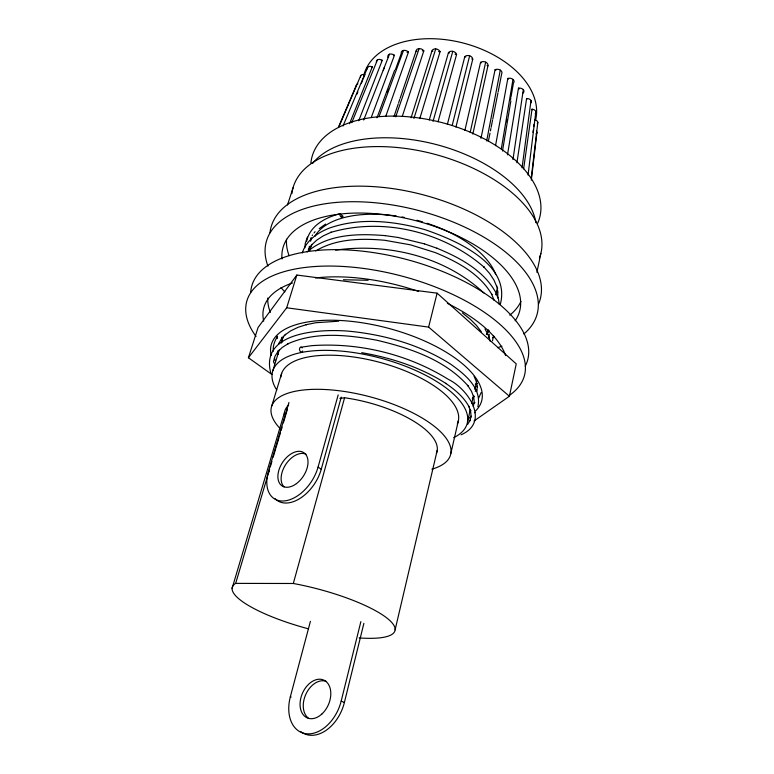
<?xml version="1.0" encoding="UTF-8"?>
<svg xmlns="http://www.w3.org/2000/svg" width="774" height="774" viewBox="0 0 774 774"><rect width="100%" height="100%" fill="white"/><g stroke="black" fill="none" stroke-linecap="round" stroke-linejoin="round"><path stroke-width="1.16" d="M304.869 247.748L305.275 243.355L307.384 237.076M308.942 250.476L309.348 246.277M476.755 391.373L477.335 386.226L477.306 387L476.358 381.485M531.274 177.885L537.814 122.418M531.332 180.139L536.885 132.77M528.052 175.05L535.86 111.562M522.053 167.784L531.003 100.523M532.938 132.354L533.247 130.061M533.712 126.617L534.021 124.333M523.64 168.858L532.019 109.182A4.189 2.748 4.8 0 1 535.531 110.895A4.189 2.748 4.8 0 1 535.211 113.652M512.959 159.57L523.311 89.678A4.267 2.951 6.3 0 0 518.474 88.139L507.483 154.848M516.935 162.714L526.601 98.521A4.228 2.854 5.4 0 1 530.693 100.088A4.228 2.854 5.4 0 1 530.587 103.165M502.481 151.027L510.85 100.978M501.32 148.763L512.969 79.422A4.296 3.038 7.6 0 0 507.85 78.426L495.534 145.647M506.631 121.779L507.038 119.457M510.463 100.001L510.859 97.737M511.063 96.605L513.414 83.137A4.296 3.038 7.6 0 0 512.969 79.422M488.713 337.445L489.294 334.174M477.868 406.698C482.279 387.784 463.761 373.407 450.255 363.906C420.272 344.962 385.297 334.89 350.196 331.32C323.755 328.727 259.309 330.633 270.842 373.203M493.57 335.5L492.506 340.821M486.672 140.916L500.285 70.124A4.315 3.106 9.4 0 0 495.07 69.728L480.973 138.362M500.285 70.124A4.315 3.106 9.4 0 1 501.658 73.888L498.156 91.758M306.717 241.198L306.872 240.424M497.934 92.89L492.757 119.186M488.336 141.458L489.981 133.196M490.445 130.845L490.909 128.503M491.142 127.333L492.525 120.347M473.504 405.702L473.34 406.466L474.201 401.493L473.533 396.143L473.688 396.907L471.453 391.238L467.641 385.346L468.125 385.965C444.924 359.591 409.698 347.981 376.493 340.154C347.323 334.803 315.357 331.378 287.531 343.975L288.238 343.637L282.171 347.487L277.605 351.899L278.079 351.299L275.031 356.195L273.503 361.477M474.046 420.969L509.408 396.259L516.239 363.886L437.097 293.162L296.839 275.051L258.071 327.479L248.415 357.752L271.955 374.51M536.885 272.332L540.862 253.417M464.855 130.516L480.548 62.384A4.325 3.154 11.4 0 1 485.666 62.152A4.325 3.154 11.4 0 1 487.939 65.838L472.827 134.105M470.215 132.325L485.675 62.152M497.895 297.216L497.73 297.922L497.895 291.982L496.569 285.732L496.744 286.477L493.909 279.985L489.555 273.396L483.75 266.817L484.176 267.282C443.444 231.736 382.84 216.981 330.721 232.413L331.32 232.181L323.397 235.799L316.779 240.104L311.554 245.01L312.028 244.429L308.246 249.857M467.477 422.217L470.379 409.34M471.695 403.486L473.282 396.462M474.868 389.438L476.707 381.243M487.262 334.416L488.317 329.734M496.231 294.613L497.285 289.931M450.865 453.429L458.469 420.234M395.117 629.804L437.213 450.381M447.391 124.314L464.797 56.686A4.334 3.173 13.7 0 1 469.644 55.805A4.334 3.173 13.7 0 1 472.73 59.298L455.934 127.081M310.413 621.348L290.366 696.687A36.126 24.826 -66.6 0 0 306.804 733.81A36.126 24.826 -66.6 0 0 341.199 701.031L360.868 621.628M300.873 731.682A36.039 24.826 -66.7 0 0 344.372 702.55L363.896 623.312M452.209 125.388L469.644 55.805M509.408 396.259L428.622 327.102L437.097 293.162M307.055 239.65C310.829 225.244 325.835 217.494 339.176 213.943M429.251 120.009L448.398 52.855A4.334 3.173 16.1 0 1 452.79 51.345A4.334 3.173 16.1 0 1 456.573 54.509L438.036 121.837M269.642 469.102L235.673 583.383L293.317 583.49L344.585 397.768A78.745 29.896 14.9 0 1 436.372 453.361M274.973 498.611A34.704 21.875 -57 0 0 300.138 498.33A34.704 21.875 -57 0 0 321.268 469.218L341.257 397.159M288.963 402.441L268.52 471.182A34.791 21.846 -56.9 0 0 284.126 500.952A34.791 21.846 -56.9 0 0 318.066 467.099L338.19 394.904M433.024 121.383L452.79 51.345M232.094 588.346L284.484 412.552M270.29 466.925L271.906 461.478M273.203 457.124L275.776 448.475M276.095 447.391L278.959 437.745M279.279 436.671L280.546 432.414M281.175 430.296L282.123 427.103M283.381 422.875L285.258 416.547M285.577 415.493L287.444 409.223M500.256 304.55C511.401 263.508 455.209 240.085 425.361 229.791C394.508 221.045 360.587 217.242 329.734 227.972C317.998 232.461 306.117 240.366 302.276 252.982M411.1 117.754L431.95 51.016A4.325 3.144 18.4 0 1 435.743 48.926A4.325 3.144 18.4 0 1 440.077 51.674L419.808 118.577M271.78 405.905L281.678 373.329M272.874 370.591L279.221 349.945M281.339 343.066L283.458 336.187M309.919 250.176L311.68 244.449M248.415 357.752L286.699 307.781L296.839 275.051M413.926 118.48L435.733 48.926M287.493 204.965L293.065 187.734M400.119 98.317L416.064 51.219A4.315 3.106 20.5 0 1 419.111 48.627A4.315 3.106 20.5 0 1 423.833 50.861L402.306 116.274M398.223 103.948L394.014 116.468M398.6 102.816L399.742 99.44M310.587 241.178L311.612 238.179M395.708 116.816L419.111 48.627M395.466 69.544L401.29 53.445A4.296 3.028 22.2 0 1 403.506 50.426A4.296 3.028 22.2 0 1 408.44 52.09L385.694 116.545M387.164 92.561L388.354 89.233M379.125 116.39L403.506 50.426M388.142 57.557A4.267 2.951 23.5 0 1 389.477 54.228A4.267 2.951 23.5 0 1 394.43 55.293L371.481 116.816M376.996 117.783L394.634 70.192M383.256 70.386L384.484 67.164M376.512 62.365A4.228 2.854 24.4 0 1 377.935 59.627A4.228 2.854 24.4 0 1 382.259 60.295L358.73 120.792M363.693 120.028L389.467 54.228M349.558 123.734L372.304 66.883A4.189 2.748 25 0 0 367.263 68.925M356.969 94.118L357.849 91.942M361.352 83.331L362.658 80.119M363.093 79.054L364.825 74.788A4.141 2.641 25.2 0 0 360.568 76.994M351.764 122.669L377.451 59.85M343.008 126.017L367.795 67.048M278.911 343.298L278.611 344.004L281.378 338.925L285.654 334.31L285.103 334.813L290.879 330.74L298.096 327.296L306.649 324.558L306.001 324.722L315.86 322.719L338.683 321.191M338.867 126.897L360.761 75.523M338.577 126.936L356.475 84.976M481.167 392.515L478.603 398.155M310.713 238.392L311.051 237.686M277.605 336.255C274.77 340.657 272.661 345.881 273.328 351.193M467.612 424.442L470.215 420.118L469.934 420.853L471.066 416.083L471.095 416.876L470.698 411.691L468.744 406.176L469.131 406.921C463.839 396.917 454.831 389.641 445.698 383.314L446.211 383.643C420.756 367.253 391.383 357.83 361.71 352.673M312.193 235.625L312.619 234.948M364.264 75.581L364.825 74.788M474.752 412.832L475.246 412.165M486.372 334.397L489.187 330.633M314.021 232.964L315.057 231.678M472.304 398.736L474.394 396.201M469.431 411.962L470.921 410.355M307.133 251.956C328.186 233.671 358.73 233.506 385.036 235.615L385.229 235.644M371.501 67.561L372.304 66.883M475.246 391.363L476.823 390.028M472.459 404.425L474.955 402.528M319.246 228.601L325.593 224.073M468.212 418.753L470.844 416.973M461.111 434.785C490.619 421.927 468.018 388.829 448.301 379.337C407.917 354.231 359.126 342.302 311.709 345.668L300.486 347.303M315.657 250.969C336.177 238.518 361.506 238.257 384.726 240.279L410.365 244.807L435.152 252.547C456.96 261.525 479.725 273.541 491.935 294.633L491.548 293.994L494.122 300.36M381.243 60.836L382.259 60.295M393.415 55.612L394.43 55.293M341.595 216.594L342.843 216.256L339.979 213.721M407.076 52.303L408.44 52.09M335.606 250.147C387.522 242.688 445.137 256.542 483.856 292.998M339.825 398.387L344.585 397.768M416.064 51.219L417.022 51.142M422.362 50.891L423.833 50.861M343.472 279.753L368.143 280.275M431.95 51.016L432.956 51.065M438.548 51.51L440.077 51.674M286.699 307.781L428.622 327.102M398.252 237.492L424.491 243.878M385.036 235.615L398.339 237.502M448.398 52.855L449.423 53.029M455.044 54.161L456.573 54.509M464.797 56.686L465.803 56.986M436.836 248.202L437.039 248.27C459.485 257.539 482.928 269.971 495.408 291.769M424.384 243.849L437.039 248.27M471.753 58.94L472.73 59.298M480.548 62.384L481.486 62.791M290.366 696.687L291.169 697.055M341.199 701.031L344.372 702.55M487.03 65.384L487.939 65.838M495.07 69.728L495.921 70.231M268.52 471.182L269.333 471.685M318.066 467.099L321.268 469.218M507.85 78.426L508.586 78.996M462.368 312.87L470.118 319.091L476.465 325.419L481.322 331.746M518.474 88.139L519.199 88.923M526.601 98.521L527.017 99.169M484.979 328.931L488.704 336.013L490.203 341.208M474.123 376.367L476.639 382.192M495.795 292.408L498.437 299.045L499.317 304.356M532.019 109.182L532.26 109.84M274.393 357.878L275.292 360.974M534.708 120.415L534.641 119.776A4.141 2.641 4.6 0 1 537.262 123.801M277.198 336.467L277.382 338.509M281.775 337.329L282.162 342.04M277.75 351.048L277.885 354.492L277.856 353.699M308.449 718.204A20.588 14.184 -66.7 0 1 306.059 693.814A20.588 14.184 -66.7 0 1 326.048 681.284M284.01 486.885A19.824 12.5 -57 0 1 285.964 464.129A19.824 12.5 -57 0 1 306.011 454.212M302.682 350.961A2.419 1.635 78.7 0 1 300.36 351.493A2.419 1.635 78.7 0 1 299.78 348.019A2.419 1.635 78.7 0 1 302.17 347.932M314.815 236.389A95.512 48.307 14.9 0 1 396.288 216.033M401.987 216.962A95.512 48.307 14.9 0 1 404.27 217.388M416.867 220.261A95.512 48.307 14.9 0 1 422.536 221.867M427.016 223.26A95.512 48.307 14.9 0 1 495.689 274.364M497.595 287.947A95.512 48.307 14.9 0 1 495.834 294.72M276.715 389.951A100.707 40.819 14.9 0 1 381.156 358.304A100.707 40.819 14.9 0 1 453.69 437.658M291.914 193.606A128.184 69.205 14.9 0 1 433.324 153.92A128.184 69.205 14.9 0 1 539.42 257.984M280.856 377.073A91.506 37.075 14.9 0 1 379.125 362.184A91.506 37.075 14.9 0 1 457.347 423.9M279.859 428.264A92.696 35.217 14.9 0 1 310.132 389.477A92.696 35.217 14.9 0 1 426.697 420.853A92.696 35.217 14.9 0 1 431.863 469.189M293.317 583.49A84.192 20.463 14.9 0 1 387.968 618.89A84.192 20.463 14.9 0 1 359.194 637.902M308.478 628.827A84.192 20.463 14.9 0 1 235.673 583.383M284.368 414.69A78.745 29.896 14.9 0 1 288.683 405.034M342.843 216.256A2.303 1.442 74.2 0 1 341.024 216.962A2.303 1.442 74.2 0 1 339.912 214.079M312.561 163.498A118.857 65.413 14.9 0 1 436.933 144.719A118.857 65.413 14.9 0 1 535.889 222.689M310.887 162.898A117.803 66.709 14.9 0 1 442.767 122.814A117.803 66.709 14.9 0 1 537.766 223.028M523.311 89.678A4.267 2.951 6.3 0 1 522.827 93.228M536.44 131.174A4.093 2.535 4.8 0 1 535.985 133.989M356.562 86.243A4.093 2.535 25 0 1 357.898 83.737M363.886 74.807A88.778 56.454 14.9 0 1 463.994 43.238A88.778 56.454 14.9 0 1 535.521 120.27M269.981 232.693A139.32 70.666 14.9 0 1 423.542 194.913A139.32 70.666 14.9 0 1 538.588 303.911M267.949 266.15A140.181 69.515 14.9 0 1 419.344 210.712A140.181 69.515 14.9 0 1 523.834 334M501.91 346.191A140.181 69.515 14.9 0 1 497.605 347.661M284.851 291.866A140.181 69.515 14.9 0 1 281.039 287.618M520.96 301.386A121.75 61.678 14.9 0 1 509.776 315.153M289.089 255.643A121.75 61.678 14.9 0 1 286.544 239.234M281.988 258.99A122.495 60.672 14.9 0 1 416.654 220.909A122.495 60.672 14.9 0 1 515.126 320.813M494.586 336.845A122.495 60.672 14.9 0 1 492.554 337.735M250.699 292.311A142.813 65.858 14.9 0 1 407.559 259.735A142.813 65.858 14.9 0 1 525.178 366.276M256.039 336.487A143.712 64.571 14.9 0 1 392.312 273.715A143.712 64.571 14.9 0 1 509.408 395.34M477.471 383.536A124.798 57.479 14.9 0 1 475.275 384.185M270.397 312.425A124.798 57.479 14.9 0 1 267.804 298.009M263.702 321.191A125.582 56.347 14.9 0 1 292.504 282.974M315.424 277.982A125.582 56.347 14.9 0 1 418.637 291.479M447.391 303.36A125.582 56.347 14.9 0 1 505.606 355.605M271.229 355.605A108.882 46.169 14.9 0 1 389.196 328.515A108.882 46.169 14.9 0 1 475.71 410.791M274.489 363.761A108.882 46.169 14.9 0 1 273.435 361.71M322.042 713.86A20.637 14.184 -66.6 0 0 324.151 680.269A20.637 14.184 -66.6 0 0 300.099 702.782A20.637 14.184 -66.6 0 0 322.042 713.86M296.413 483.644A19.882 12.481 -56.9 0 0 303.921 452.713A19.882 12.481 -56.9 0 0 278.524 471.511A19.882 12.481 -56.9 0 0 296.413 483.644"/></g></svg>
